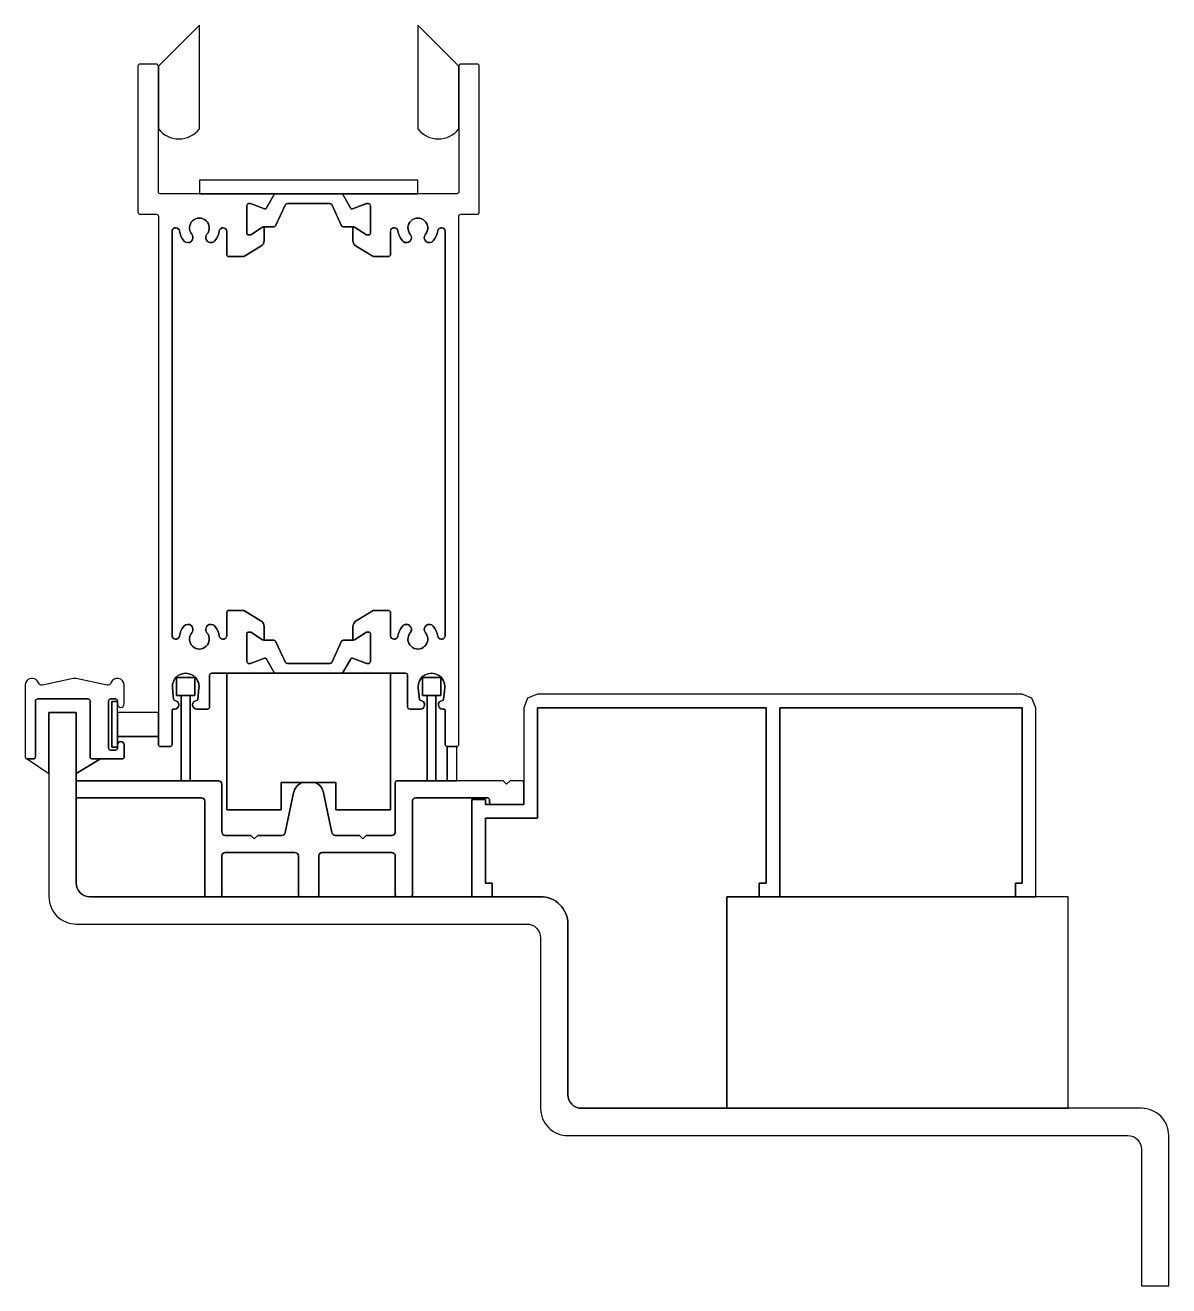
# Model space of a CAD drawing. Extents: x 6 to 173, y 5 to 189.
import ezdxf

# ---------------------------------------------------------------- set-up
doc = ezdxf.new("R2010")
doc.units = 0
doc.layers.get('0').update_dxf_attribs({"linetype": 'CONTINUOUS'})

msp = doc.modelspace()

# ---------------------------------------------------------------- linework, layer by layer
for points in [[(31.13, 189.23), (25.13, 183.23), (25.13, 174.03, 0.485453), (31.13, 174.03)], [(69.13, 183.23), (63.13, 189.23), (63.13, 174.03, 0.485453), (69.13, 174.03)], [(38.09, 100.11, -0.414214), (38.29, 100.31), (38.56, 100.31, -0.142198), (38.67, 100.27), (40.39, 99.18, 0.206918), (40.63, 99.15), (40.63, 101.1, 0.261413), (40.15, 101.95), (37.72, 103.43, 0.137872), (37.56, 103.48), (35.43, 103.48, 0.414214), (35.13, 103.18), (35.13, 99.78, -0.414214), (34.64, 99.28), (34.54, 99.28, -0.372911), (34.05, 99.7, 0.139634), (33.38, 101.18, 0.998427), (32.24, 100.21, -2.149327), (30.02, 100.21, 1), (28.87, 101.17, 0.13936), (28.21, 99.7, -0.372229), (27.72, 99.28), (27.63, 99.28, -0.414214), (27.13, 99.78), (27.13, 159.03, -0.414214), (27.63, 159.53), (27.72, 159.53, -0.372229), (28.21, 159.1, 0.13936), (28.87, 157.63, 1), (30.02, 158.59, -2.14782), (32.24, 158.59, 1), (33.39, 157.63, 0.13936), (34.05, 159.1, -0.372229), (34.54, 159.53), (34.63, 159.53, -0.414214), (35.13, 159.03), (35.13, 155.63, 0.414214), (35.43, 155.33), (37.57, 155.33, 0.137872), (37.73, 155.37), (40.15, 156.85, 0.261413), (40.63, 157.7), (40.63, 159.66, 0.206918), (40.39, 159.62), (38.67, 158.53, -0.142198), (38.56, 158.5), (38.29, 158.5, -0.414214), (38.09, 158.7), (38.09, 162.81, -0.414214), (38.39, 163.11), (38.6, 163.11), (40.69, 162.3, 0.373529), (40.93, 162.39), (42.15, 164.53), (25.43, 164.53, -0.414214), (25.13, 164.83), (25.13, 183.23, 0.414214), (24.83, 183.53), (22.43, 183.53, 0.414214), (22.13, 183.23), (22.13, 161.83, 0.414214), (22.43, 161.53), (24.83, 161.53, -0.414214), (25.13, 161.23), (25.13, 83.83, 0.414214), (25.43, 83.53), (26.83, 83.53, 0.414214), (27.13, 83.83), (27.13, 88.83, -0.414214), (27.33, 89.03), (27.5, 89.03, 0.966756), (27.55, 90.27, -0.365311), (27.36, 90.45), (27.19, 92.13, -1.107794), (31.07, 92.13), (30.9, 90.45, -0.365311), (30.71, 90.27, 0.966756), (30.75, 89.03), (32.33, 89.03, 0.414214), (32.63, 89.33), (32.63, 93.98, -0.414214), (32.92, 94.28), (42.15, 94.28), (40.93, 96.42, 0.370093), (40.69, 96.5), (38.6, 95.69), (38.39, 95.69, -0.414214), (38.09, 95.99)], [(69.13, 161.23, -0.414214), (69.43, 161.53), (71.83, 161.53, 0.414214), (72.13, 161.83), (72.13, 183.23, 0.414214), (71.83, 183.53), (69.43, 183.53, 0.414214), (69.13, 183.23), (69.13, 174.03), (69.13, 164.83, -0.414214), (68.83, 164.53), (52.11, 164.53), (53.33, 162.38, 0.370093), (53.57, 162.3), (55.65, 163.11), (55.87, 163.11, -0.414214), (56.17, 162.81), (56.17, 158.7, -0.414214), (55.97, 158.5), (55.69, 158.5, -0.142198), (55.59, 158.53), (53.86, 159.62, 0.206918), (53.63, 159.66), (53.63, 157.7, 0.261413), (54.11, 156.85), (56.53, 155.37, 0.137872), (56.69, 155.33), (58.83, 155.33, 0.414214), (59.13, 155.63), (59.13, 159.03, -0.414214), (59.63, 159.53), (59.72, 159.53, -0.372229), (60.21, 159.1, 0.13936), (60.87, 157.63, 1), (62.02, 158.59, -2.14782), (64.24, 158.59, 1), (65.39, 157.63, 0.13936), (66.05, 159.1, -0.372229), (66.54, 159.53), (66.63, 159.53, -0.414214), (67.13, 159.03), (67.13, 99.78, -0.414214), (66.63, 99.28), (66.54, 99.28, -0.372229), (66.05, 99.7, 0.13936), (65.39, 101.17, 1), (64.24, 100.21, -2.149327), (62.02, 100.21, 0.998427), (60.87, 101.18, 0.139634), (60.21, 99.7, -0.372229), (59.72, 99.28), (59.63, 99.28, -0.414214), (59.13, 99.77), (59.13, 103.18, 0.414214), (58.83, 103.48), (56.69, 103.48, 0.137872), (56.53, 103.43), (54.11, 101.95, 0.261413), (53.63, 101.1), (53.63, 99.15, 0.206918), (53.86, 99.18), (55.59, 100.27, -0.142198), (55.69, 100.31), (55.97, 100.31, -0.414214), (56.17, 100.11), (56.17, 95.99, -0.414214), (55.87, 95.69), (55.65, 95.69), (53.57, 96.5, 0.374011), (53.32, 96.41), (52.11, 94.28), (61.33, 94.28, -0.414214), (61.63, 93.99), (61.63, 89.33, 0.414214), (61.93, 89.03), (63.5, 89.03, 0.966756), (63.55, 90.27, -0.365311), (63.36, 90.45), (63.19, 92.13, -1.107794), (67.07, 92.13), (66.9, 90.45, -0.365311), (66.71, 90.27, 0.966756), (66.75, 89.03), (66.93, 89.03, -0.414214), (67.13, 88.83), (67.13, 83.83, 0.414214), (67.43, 83.53), (68.83, 83.53, 0.414214), (69.13, 83.83)], [(52.11, 164.53), (42.15, 164.53), (40.93, 162.39, -0.373529), (40.69, 162.3), (38.64, 163.09, 0.197908), (38.49, 163.09, 0.516007), (38.09, 162.81), (38.09, 158.7, 0.414214), (38.29, 158.5), (38.56, 158.5, 0.142198), (38.67, 158.53), (40.39, 159.62, -0.142198), (40.55, 159.66), (42.03, 159.66, 0.291473), (42.3, 159.84), (43.75, 162.94, -0.291473), (44.02, 163.11), (50.24, 163.11, -0.291473), (50.51, 162.94), (51.96, 159.84, 0.291473), (52.23, 159.66), (53.7, 159.66, -0.142198), (53.86, 159.62), (55.59, 158.53, 0.142198), (55.69, 158.5), (55.97, 158.5, 0.414214), (56.17, 158.7), (56.17, 162.81, 0.516007), (55.77, 163.09, 0.197908), (55.62, 163.09), (53.57, 162.3, -0.370093), (53.33, 162.38)], [(67.13, 159.03, 0.414214), (66.63, 159.53, 0.418811), (66.05, 159.11, -0.140456), (65.39, 157.63, -1), (64.24, 158.59, 2.14782), (62.02, 158.59, -1), (60.87, 157.63, -0.13936), (60.21, 159.1, 0.372229), (59.72, 159.53, 0.47069), (59.13, 159.03), (59.13, 155.63, -0.414214), (58.83, 155.33), (56.6, 155.33), (54.11, 156.85, -0.261413), (53.63, 157.7), (53.63, 159.66), (52.23, 159.66, -0.291473), (51.96, 159.84), (50.51, 162.94, 0.291473), (50.24, 163.11), (44.02, 163.11, 0.291473), (43.75, 162.94), (42.3, 159.84, -0.291473), (42.03, 159.66), (40.63, 159.66), (40.63, 157.7, -0.261413), (40.15, 156.85), (37.65, 155.33), (35.43, 155.33, -0.414214), (35.13, 155.63), (35.13, 159.03, 0.414214), (34.63, 159.53, 0.418811), (34.05, 159.11, -0.140456), (33.39, 157.63, -1), (32.24, 158.59, 2.14782), (30.02, 158.59, -1), (28.87, 157.63, -0.13936), (28.21, 159.1, 0.372229), (27.72, 159.53, 0.47069), (27.13, 159.03), (27.13, 99.78, 0.414214), (27.63, 99.28, 0.418811), (28.21, 99.69, -0.140456), (28.87, 101.17, -1), (30.02, 100.21, 2.14782), (32.24, 100.21, -1.001575), (33.39, 101.17, -0.139449), (34.05, 99.7, 0.372328), (34.54, 99.28, 0.476753), (35.13, 99.78), (35.13, 103.18, -0.414214), (35.43, 103.48), (37.65, 103.48), (40.15, 101.95, -0.261413), (40.63, 101.1), (40.63, 99.14), (42.03, 99.14, -0.291473), (42.3, 98.96), (43.75, 95.86, 0.291473), (44.02, 95.69), (50.24, 95.69, 0.291473), (50.51, 95.86), (51.96, 98.96, -0.291473), (52.23, 99.14), (53.63, 99.14), (53.63, 101.1, -0.261413), (54.11, 101.95), (56.6, 103.48), (58.83, 103.48, -0.414214), (59.13, 103.18), (59.13, 99.77, 0.414214), (59.63, 99.28, 0.418933), (60.21, 99.69, -0.140562), (60.87, 101.17, -1.001575), (62.02, 100.21, 2.14782), (64.24, 100.21, -1), (65.39, 101.17, -0.13936), (66.05, 99.7, 0.372229), (66.54, 99.28, 0.47069), (67.13, 99.78)], [(56.17, 100.11, 0.414214), (55.97, 100.31), (55.69, 100.31, 0.142198), (55.59, 100.27), (53.86, 99.18, -0.142198), (53.7, 99.14), (52.23, 99.14, 0.291473), (51.96, 98.96), (50.51, 95.86, -0.291473), (50.24, 95.69), (44.02, 95.69, -0.291473), (43.75, 95.86), (42.3, 98.96, 0.291473), (42.03, 99.14), (40.55, 99.14, -0.142198), (40.39, 99.18), (38.67, 100.27, 0.142198), (38.56, 100.31), (38.29, 100.31, 0.414214), (38.09, 100.11), (38.09, 95.99, 0.414214), (38.39, 95.69), (38.57, 95.69, 0.092928), (38.64, 95.71), (40.69, 96.5, -0.370093), (40.93, 96.42), (42.15, 94.28), (52.11, 94.28), (53.32, 96.41, -0.374011), (53.57, 96.5), (55.62, 95.71, 0.092928), (55.69, 95.69), (55.87, 95.69, 0.414214), (56.17, 95.99)], [(35.13, 94.28), (32.92, 94.28, 0.414214), (32.63, 93.98), (32.63, 89.33, -0.414214), (32.33, 89.03), (30.75, 89.03, -0.966756), (30.71, 90.27, 0.365311), (30.9, 90.45), (31.07, 92.13, 1.107794), (27.19, 92.13), (27.36, 90.45, 0.365311), (27.55, 90.27, -0.966756), (27.5, 89.03), (27.33, 89.03, 0.414214), (27.13, 88.83), (27.13, 83.83, -0.414214), (26.83, 83.53), (25.43, 83.53, -0.414214), (25.13, 83.83), (25.13, 85.02), (19.13, 85.02), (19.13, 83.77, -1), (20.13, 83.77), (20.13, 82.02, -0.414214), (19.83, 81.72), (16.63, 81.72), (13.1, 79.59), (13.1, 78.52), (28.48, 78.52), (28.48, 91.02), (27.79, 91.02), (27.79, 93.63), (30.47, 93.63), (30.47, 91.02), (29.78, 91.02), (29.78, 78.52), (33.93, 78.52, -0.414214), (34.43, 78.02), (34.43, 71.02, 0.414214), (34.93, 70.52), (38.68, 70.52), (39.18, 70.02), (39.68, 70.52), (43.22, 70.52, 0.355093), (43.71, 70.92), (44.93, 76.73, -0.225966), (46.1, 78.27), (43.13, 78.27), (43.13, 74.27), (35.13, 74.27)], [(64.48, 91.02), (63.79, 91.02), (63.79, 93.63), (66.47, 93.63), (66.47, 91.02), (65.78, 91.02), (65.78, 78.52), (67.43, 78.52), (67.43, 83.53, -0.414214), (67.13, 83.83), (67.13, 88.83, 0.414214), (66.93, 89.03), (66.75, 89.03, -0.966756), (66.71, 90.27, 0.365311), (66.9, 90.45), (67.07, 92.13, 1.107794), (63.19, 92.13), (63.36, 90.45, 0.365311), (63.55, 90.27, -0.966756), (63.5, 89.03), (61.93, 89.03, -0.414214), (61.63, 89.33), (61.63, 93.99, 0.414214), (61.33, 94.28), (59.13, 94.28), (59.13, 74.27), (51.13, 74.27), (51.13, 78.27), (48.16, 78.27, -0.225966), (49.33, 76.73), (50.55, 70.92, 0.355093), (51.03, 70.52), (54.58, 70.52), (55.08, 70.02), (55.58, 70.52), (59.33, 70.52, 0.414214), (59.83, 71.02), (59.83, 78.27, -0.414214), (60.08, 78.52), (64.48, 78.52)], [(20.13, 92.52, 0.837399), (18.19, 92.87, -0.384371), (17.61, 92.53), (13.09, 93.5, 0.1057), (12.67, 93.5), (8.15, 92.53, -0.384371), (7.57, 92.87, 0.837399), (5.63, 92.52), (5.63, 82.02, 0.414214), (5.93, 81.72), (6.83, 81.72, 0.414214), (7.13, 82.02), (7.13, 90.22, -0.414214), (7.43, 90.52), (14.83, 90.52, -0.414214), (15.13, 90.22), (15.13, 87.53), (15.13, 82.02, 0.414214), (15.43, 81.72), (19.83, 81.72, 0.414214), (20.13, 82.02), (20.13, 83.77, 1), (19.13, 83.77), (19.13, 83.42), (19.13, 83.32, -0.414214), (18.83, 83.02), (18.13, 83.02, -0.414214), (17.83, 83.32), (17.83, 90.22, -0.414214), (18.13, 90.52), (18.83, 90.52, -0.414214), (19.13, 90.22), (19.13, 89.77, 1), (20.13, 89.77)], [(15.13, 87.53), (15.13, 90.22, 0.414214), (14.83, 90.52), (7.43, 90.52, 0.414214), (7.13, 90.22), (7.13, 82.02, -0.414214), (6.83, 81.72), (5.93, 81.72), (9.1, 79.61), (9.1, 88.52), (13.1, 88.52), (13.1, 79.59), (16.63, 81.72), (15.43, 81.72, -0.414214), (15.13, 82.02)], [(18.3, 90.12), (19.13, 90.12), (19.13, 90.22, 0.414214), (18.83, 90.52), (18.13, 90.52, 0.414214), (17.83, 90.22), (17.83, 83.32, 0.414214), (18.13, 83.02), (18.83, 83.02, 0.414214), (19.13, 83.32), (19.13, 83.42), (18.3, 83.42)], [(114.13, 89.22), (80.63, 89.22), (80.63, 73.02), (73.03, 73.02), (73.03, 63.52), (74.03, 63.52), (74.03, 61.53), (81.1, 61.53, -0.414214), (85.1, 57.53), (85.1, 32.53, 0.414214), (87.1, 30.53), (108.38, 30.53), (108.38, 61.52), (113.13, 61.52), (113.13, 63.52), (114.13, 63.52)], [(169.1, 30.53), (87.1, 30.53, -0.414214), (85.1, 32.53), (85.1, 57.53, 0.414214), (81.1, 61.53), (15.1, 61.53, -0.414214), (13.1, 63.53), (13.1, 88.52), (9.1, 88.52), (9.1, 61.53, 0.414214), (13.1, 57.53), (79.1, 57.53, -0.414214), (81.1, 55.53), (81.1, 30.53, 0.414214), (85.1, 26.53), (167.1, 26.53, -0.414214), (169.1, 24.53), (169.1, 4.53), (173.1, 4.53), (173.1, 26.53, 0.414214)], [(50.55, 70.92), (49.33, 76.73, 0.225966), (48.16, 78.27), (46.1, 78.27, 0.225966), (44.93, 76.73), (43.71, 70.92, -0.355093), (43.22, 70.52), (39.68, 70.52), (39.18, 70.02), (38.68, 70.52), (34.93, 70.52, -0.414214), (34.43, 71.02), (34.43, 78.02, 0.414214), (33.93, 78.52), (13.1, 78.52), (13.1, 76.02), (31.43, 76.02, -0.414214), (31.93, 75.52), (31.93, 61.77, 0.469198), (32.22, 61.53), (34.22, 61.53, 0.361287), (34.43, 61.77), (34.43, 67.52, -0.414214), (34.93, 68.02), (45.13, 68.02, -0.414214), (45.63, 67.52), (45.63, 61.77, 0.469198), (45.92, 61.53), (48.42, 61.53, 0.361287), (48.63, 61.77), (48.63, 67.52, -0.414214), (49.13, 68.02), (59.33, 68.02, -0.414214), (59.83, 67.52), (59.83, 61.77, 0.469198), (60.12, 61.53), (62.12, 61.53, 0.361287), (62.33, 61.77), (62.33, 75.52, -0.414214), (62.83, 76.02), (73.33, 76.02, -0.414214), (73.63, 75.72), (73.63, 75.32, 0.414214), (73.93, 75.02), (78.63, 75.02), (78.63, 78.22, 0.414214), (78.33, 78.52), (76.63, 78.52), (76.13, 78.02), (75.63, 78.52), (60.08, 78.52, 0.414214), (59.83, 78.27), (59.83, 71.02, -0.414214), (59.33, 70.52), (55.58, 70.52), (55.08, 70.02), (54.58, 70.52), (51.03, 70.52, -0.355093)], [(31.93, 75.52, 0.414214), (31.43, 76.02), (13.1, 76.02), (13.1, 63.53, 0.414214), (15.1, 61.53), (32.13, 61.53, -0.361287), (31.93, 61.77)], [(71.03, 75.77), (73.03, 75.77), (73.03, 75.02), (73.93, 75.02, -0.414214), (73.63, 75.32), (73.63, 75.72, 0.414214), (73.33, 76.02), (62.83, 76.02, 0.414214), (62.33, 75.52), (62.33, 61.77, -0.361287), (62.12, 61.53), (71.03, 61.53)], [(45.63, 67.52, 0.414214), (45.13, 68.02), (34.93, 68.02, 0.414214), (34.43, 67.52), (34.43, 61.77, -0.361287), (34.22, 61.53), (45.83, 61.53, -0.361287), (45.63, 61.77)], [(59.83, 67.52, 0.414214), (59.33, 68.02), (49.13, 68.02, 0.414214), (48.63, 67.52), (48.63, 61.77, -0.361287), (48.42, 61.53), (60.03, 61.53, -0.361287), (59.83, 61.77)]]:
    msp.add_lwpolyline(points, format="xyb", close=True)
for points in [[(63.13, 166.53), (31.13, 166.53), (31.13, 164.53), (63.13, 164.53)], [(59.13, 94.28), (35.13, 94.28), (35.13, 74.27), (43.13, 74.27), (43.13, 78.27), (51.13, 78.27), (51.13, 74.27), (59.13, 74.27)], [(30.47, 93.63), (27.79, 93.63), (27.79, 91.02), (30.47, 91.02)], [(66.47, 93.63), (63.79, 93.63), (63.79, 91.02), (66.47, 91.02)], [(29.78, 91.02), (28.48, 91.02), (28.48, 78.52), (29.78, 78.52)], [(65.78, 91.02), (64.48, 91.02), (64.48, 78.52), (65.78, 78.52)], [(153.63, 89.22), (153.04, 90.64), (151.63, 91.22), (80.63, 91.22), (79.21, 90.64), (78.63, 89.22), (78.63, 75.02), (73.03, 75.02), (73.03, 75.77), (71.03, 75.77), (71.03, 61.53), (74.03, 61.53), (74.03, 63.52), (73.03, 63.52), (73.03, 73.02), (80.63, 73.02), (80.63, 89.22), (114.13, 89.22), (114.13, 63.52), (113.13, 63.52), (113.13, 61.52), (116.13, 61.52), (116.13, 89.22), (151.63, 89.22), (151.63, 63.52), (150.63, 63.52), (150.63, 61.52), (153.63, 61.52)], [(19.13, 90.12), (18.3, 90.12), (18.3, 83.42), (19.13, 83.42)], [(151.63, 89.22), (116.13, 89.22), (116.13, 61.52), (150.63, 61.52), (150.63, 63.52), (151.63, 63.52)], [(25.13, 88.52), (19.13, 88.52), (19.13, 85.02), (25.13, 85.02)], [(68.83, 83.53), (67.43, 83.53), (67.43, 78.52), (68.83, 78.52)], [(158.38, 61.52), (108.38, 61.52), (108.38, 30.53), (158.38, 30.53)]]:
    msp.add_lwpolyline(points, close=True)

doc.saveas('drawing.dxf')
